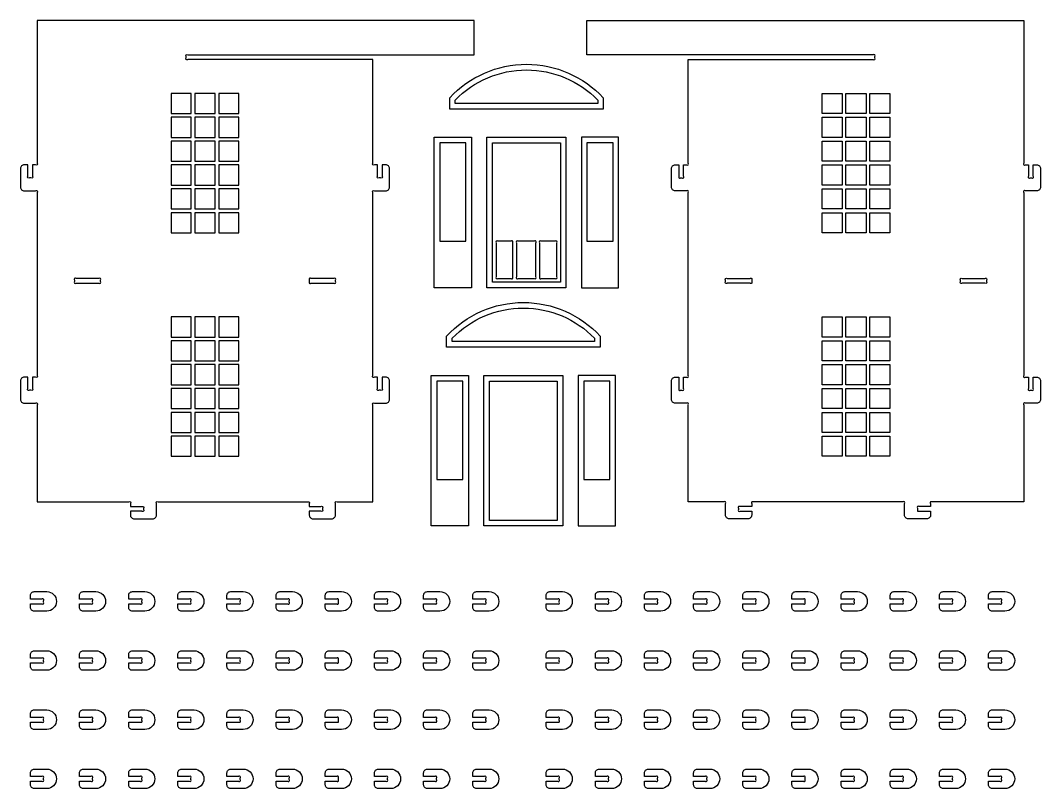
# Model space of a CAD drawing. Extents: x 8501 to 11256, y 293 to 1807.
# Drawn here: x 10596 to 11253, y 319 to 814 of the extents above; entities that cross this region are included whole.
import ezdxf

# ---------------------------------------------------------------- set-up
doc = ezdxf.new("R2010")
doc.units = 0
doc.header["$MEASUREMENT"] = 0
doc.layers.add('LAYER_1', color=18, linetype='CONTINUOUS')

msp = doc.modelspace()

# ---------------------------------------------------------------- linework, layer by layer
at = {"layer": 'LAYER_1'}
for points in [[(10888.09, 802.6), (10888.09, 813.73), (10606.69, 813.73), (10606.69, 721.73, -1), (10605.63, 720.67), (10603.69, 720.67), (10603.69, 713.33, -1), (10602.63, 712.27), (10601.75, 712.27, -1), (10600.69, 713.33), (10600.69, 720.67), (10598.29, 720.67, 0.414214), (10595.89, 718.27), (10595.89, 706.27, 0.414214), (10598.29, 703.87), (10605.63, 703.87, -1), (10606.69, 702.8), (10606.69, 584.93, -1), (10605.63, 583.87), (10603.69, 583.87), (10603.69, 576.53, -1), (10602.63, 575.47), (10601.75, 575.47, -1), (10600.69, 576.53), (10600.69, 583.87), (10598.29, 583.87, 0.414214), (10595.89, 581.47), (10595.89, 569.47, 0.414214), (10598.29, 567.07), (10605.63, 567.07, -1), (10606.69, 566), (10606.69, 503.47), (10665.63, 503.47, -1), (10666.69, 502.4), (10666.69, 500.47), (10674.03, 500.47, -1), (10675.09, 499.4), (10675.09, 498.53, -1), (10674.03, 497.47), (10666.69, 497.47), (10666.69, 495.07, 0.414214), (10669.09, 492.67), (10681.09, 492.67, 0.414214), (10683.49, 495.07), (10683.49, 502.4, -1), (10684.55, 503.47), (10780.83, 503.47, -1), (10781.89, 502.4), (10781.89, 500.47), (10789.23, 500.47, -1), (10790.29, 499.4), (10790.29, 498.53, -1), (10789.23, 497.47), (10781.89, 497.47), (10781.89, 495.07, 0.414214), (10784.29, 492.67), (10796.29, 492.67, 0.414214), (10798.69, 495.07), (10798.69, 502.4, -1), (10799.75, 503.47), (10822.69, 503.47), (10822.69, 566, -1), (10823.75, 567.07), (10831.09, 567.07, 0.414214), (10833.49, 569.47), (10833.49, 581.47, 0.414214), (10831.09, 583.87), (10828.69, 583.87), (10828.69, 576.53, -1), (10827.63, 575.47), (10826.75, 575.47, -1), (10825.69, 576.53), (10825.69, 583.87), (10823.75, 583.87, -1), (10822.69, 584.93), (10822.69, 702.8, -1), (10823.75, 703.87), (10831.09, 703.87, 0.414214), (10833.49, 706.27), (10833.49, 718.27, 0.414214), (10831.09, 720.67), (10828.69, 720.67), (10828.69, 713.33, -1), (10827.63, 712.27), (10826.75, 712.27, -1), (10825.69, 713.33), (10825.69, 720.67), (10823.75, 720.67, -1), (10822.69, 721.73), (10822.69, 788.47), (10703.75, 788.47, -1), (10702.69, 789.53), (10702.69, 790.4, -1), (10703.75, 791.47), (10888.09, 791.47)], [(11145.86, 789.53), (11145.86, 790.4, 1), (11144.8, 791.47), (10960.46, 791.47), (10960.46, 813.73), (11241.86, 813.73), (11241.86, 721.73, 1), (11242.92, 720.67), (11244.86, 720.67), (11244.86, 713.33, 1), (11245.92, 712.27), (11246.8, 712.27, 1), (11247.86, 713.33), (11247.86, 720.67), (11250.26, 720.67, -0.414214), (11252.66, 718.27), (11252.66, 706.27, -0.414214), (11250.26, 703.87), (11242.92, 703.87, 1), (11241.86, 702.8), (11241.86, 584.93, 1), (11242.92, 583.87), (11244.86, 583.87), (11244.86, 576.53, 1), (11245.92, 575.47), (11246.8, 575.47, 1), (11247.86, 576.53), (11247.86, 583.87), (11250.26, 583.87, -0.414214), (11252.66, 581.47), (11252.66, 569.47, -0.414214), (11250.26, 567.07), (11242.92, 567.07, 1), (11241.86, 566), (11241.86, 503.47), (11182.92, 503.47, 1), (11181.86, 502.4), (11181.86, 500.47), (11174.52, 500.47, 1), (11173.46, 499.4), (11173.46, 497.47), (11181.86, 497.47), (11181.86, 495.07, -0.414214), (11179.46, 492.67), (11167.46, 492.67, -0.414214), (11165.06, 495.07), (11165.06, 502.4, 1), (11164, 503.47), (11067.72, 503.47, 1), (11066.66, 502.4), (11066.66, 500.47), (11059.32, 500.47, 1), (11058.26, 499.4), (11058.26, 498.53, 1), (11059.32, 497.47), (11066.66, 497.47), (11066.66, 495.07, -0.414214), (11064.26, 492.67), (11052.26, 492.67, -0.414214), (11049.86, 495.07), (11049.86, 502.4, 1), (11048.8, 503.47), (11025.86, 503.47), (11025.86, 566, 1), (11024.8, 567.07), (11017.46, 567.07, -0.414214), (11015.06, 569.47), (11015.06, 581.47, -0.414214), (11017.46, 583.87), (11019.86, 583.87), (11019.86, 576.53, 1), (11020.92, 575.47), (11021.8, 575.47, 1), (11022.86, 576.53), (11022.86, 583.87), (11024.8, 583.87, 1), (11025.86, 584.93), (11025.86, 702.8, 1), (11024.8, 703.87), (11017.46, 703.87, -0.414214), (11015.06, 706.27), (11015.06, 718.27, -0.414214), (11017.46, 720.67), (11019.86, 720.67), (11019.86, 713.33, 1), (11020.92, 712.27), (11021.8, 712.27, 1), (11022.86, 713.33), (11022.86, 720.67), (11024.8, 720.67, 1), (11025.86, 721.73), (11025.86, 788.47), (11144.8, 788.47, 1)], [(10971.12, 756.63), (10872.24, 756.63), (10872.24, 763.83, -0.436893), (10971.12, 763.83)], [(10967.52, 760.23), (10875.84, 760.23), (10875.84, 762.39, -0.423936), (10967.52, 762.39)], [(10911.74, 671.46), (10903.3, 671.46, 1), (10902.24, 670.4), (10902.24, 648.52, 1), (10903.3, 647.46), (10911.74, 647.46, 1), (10912.8, 648.52), (10912.8, 670.4, 1)], [(10926.7, 671.46), (10916.26, 671.46, 1), (10915.2, 670.4), (10915.2, 648.52, 1), (10916.26, 647.46), (10926.7, 647.46, 1), (10927.76, 648.52), (10927.76, 670.4, 1)], [(10940.06, 671.46), (10931.22, 671.46, 1), (10930.16, 670.4), (10930.16, 648.52, 1), (10931.22, 647.46), (10940.06, 647.46, 1), (10941.12, 648.52), (10941.12, 670.4, 1)], [(10631.75, 644.47), (10646.43, 644.47, 1), (10647.49, 645.53), (10647.49, 646.4, 1), (10646.43, 647.47), (10631.75, 647.47, 1), (10630.69, 646.4), (10630.69, 645.53, 1)], [(10782.95, 644.47), (10797.63, 644.47, 1), (10798.69, 645.53), (10798.69, 646.4, 1), (10797.63, 647.47), (10782.95, 647.47, 1), (10781.89, 646.4), (10781.89, 645.53, 1)], [(11050.92, 647.47), (11065.6, 647.47, -1), (11066.66, 646.4), (11066.66, 645.53, -1), (11065.6, 644.47), (11050.92, 644.47, -1), (11049.86, 645.53), (11049.86, 646.4, -1)], [(11202.12, 647.47), (11216.8, 647.47, -1), (11217.86, 646.4), (11217.86, 645.53, -1), (11216.8, 644.47), (11202.12, 644.47, -1), (11201.06, 645.53), (11201.06, 646.4, -1)], [(10969.11, 603.18), (10870.23, 603.18), (10870.23, 610.38, -0.436893), (10969.11, 610.38)], [(10965.51, 606.78), (10873.83, 606.78), (10873.83, 608.95, -0.423936), (10965.51, 608.95)], [(10602.32, 437.94), (10609.66, 437.94, 1), (10610.72, 439), (10610.72, 439.87, 1), (10609.66, 440.94), (10602.32, 440.94), (10602.32, 443.34, -0.414214), (10604.72, 445.74), (10612.82, 445.74, -1), (10612.82, 433.14), (10604.72, 433.14, -0.414214), (10602.32, 435.54)], [(10633.96, 437.94), (10641.3, 437.94, 1), (10642.36, 439), (10642.36, 439.87, 1), (10641.3, 440.94), (10633.96, 440.94), (10633.96, 443.34, -0.414214), (10636.36, 445.74), (10644.46, 445.74, -1), (10644.46, 433.14), (10636.36, 433.14, -0.414214), (10633.96, 435.54)], [(10665.6, 437.94), (10672.94, 437.94, 1), (10674, 439), (10674, 439.87, 1), (10672.94, 440.94), (10665.6, 440.94), (10665.6, 443.34, -0.414214), (10668, 445.74), (10676.1, 445.74, -1), (10676.1, 433.14), (10668, 433.14, -0.414214), (10665.6, 435.54)], [(10697.25, 437.94), (10704.59, 437.94, 1), (10705.65, 439), (10705.65, 439.87, 1), (10704.59, 440.94), (10697.25, 440.94), (10697.25, 443.34, -0.414214), (10699.65, 445.74), (10707.75, 445.74, -1), (10707.75, 433.14), (10699.65, 433.14, -0.414214), (10697.25, 435.54)], [(10728.89, 437.94), (10736.23, 437.94, 1), (10737.29, 439), (10737.29, 439.87, 1), (10736.23, 440.94), (10728.89, 440.94), (10728.89, 443.34, -0.414214), (10731.29, 445.74), (10739.39, 445.74, -1), (10739.39, 433.14), (10731.29, 433.14, -0.414214), (10728.89, 435.54)], [(10760.53, 437.94), (10767.87, 437.94, 1), (10768.93, 439), (10768.93, 439.87, 1), (10767.87, 440.94), (10760.53, 440.94), (10760.53, 443.34, -0.414214), (10762.93, 445.74), (10771.03, 445.74, -1), (10771.03, 433.14), (10762.93, 433.14, -0.414214), (10760.53, 435.54)], [(10792.17, 437.94), (10799.51, 437.94, 1), (10800.57, 439), (10800.57, 439.87, 1), (10799.51, 440.94), (10792.17, 440.94), (10792.17, 443.34, -0.414214), (10794.57, 445.74), (10802.67, 445.74, -1), (10802.67, 433.14), (10794.57, 433.14, -0.414214), (10792.17, 435.54)], [(10823.82, 437.94), (10831.16, 437.94, 1), (10832.22, 439), (10832.22, 439.87, 1), (10831.16, 440.94), (10823.82, 440.94), (10823.82, 443.34, -0.414214), (10826.22, 445.74), (10834.32, 445.74, -1), (10834.32, 433.14), (10826.22, 433.14, -0.414214), (10823.82, 435.54)], [(10855.46, 437.94), (10862.8, 437.94, 1), (10863.86, 439), (10863.86, 439.87, 1), (10862.8, 440.94), (10855.46, 440.94), (10855.46, 443.34, -0.414214), (10857.86, 445.74), (10865.96, 445.74, -1), (10865.96, 433.14), (10857.86, 433.14, -0.414214), (10855.46, 435.54)], [(10887.1, 437.94), (10894.44, 437.94, 1), (10895.5, 439), (10895.5, 439.87, 1), (10894.44, 440.94), (10887.1, 440.94), (10887.1, 443.34, -0.414214), (10889.5, 445.74), (10897.6, 445.74, -1), (10897.6, 433.14), (10889.5, 433.14, -0.414214), (10887.1, 435.54)], [(10934.38, 437.94), (10941.72, 437.94, 1), (10942.78, 439), (10942.78, 439.87, 1), (10941.72, 440.94), (10934.38, 440.94), (10934.38, 443.34, -0.414214), (10936.78, 445.74), (10944.88, 445.74, -1), (10944.88, 433.14), (10936.78, 433.14, -0.414214), (10934.38, 435.54)], [(10966.03, 437.94), (10973.37, 437.94, 1), (10974.43, 439), (10974.43, 439.87, 1), (10973.37, 440.94), (10966.03, 440.94), (10966.03, 443.34, -0.414214), (10968.43, 445.74), (10976.53, 445.74, -1), (10976.53, 433.14), (10968.43, 433.14, -0.414214), (10966.03, 435.54)], [(10997.67, 437.94), (11005.01, 437.94, 1), (11006.07, 439), (11006.07, 439.87, 1), (11005.01, 440.94), (10997.67, 440.94), (10997.67, 443.34, -0.414214), (11000.07, 445.74), (11008.17, 445.74, -1), (11008.17, 433.14), (11000.07, 433.14, -0.414214), (10997.67, 435.54)], [(11029.31, 437.94), (11036.65, 437.94, 1), (11037.71, 439), (11037.71, 439.87, 1), (11036.65, 440.94), (11029.31, 440.94), (11029.31, 443.34, -0.414214), (11031.71, 445.74), (11039.81, 445.74, -1), (11039.81, 433.14), (11031.71, 433.14, -0.414214), (11029.31, 435.54)], [(11060.95, 437.94), (11068.29, 437.94, 1), (11069.35, 439), (11069.35, 439.87, 1), (11068.29, 440.94), (11060.95, 440.94), (11060.95, 443.34, -0.414214), (11063.35, 445.74), (11071.45, 445.74, -1), (11071.45, 433.14), (11063.35, 433.14, -0.414214), (11060.95, 435.54)], [(11092.6, 437.94), (11099.94, 437.94, 1), (11101, 439), (11101, 439.87, 1), (11099.94, 440.94), (11092.6, 440.94), (11092.6, 443.34, -0.414214), (11095, 445.74), (11103.1, 445.74, -1), (11103.1, 433.14), (11095, 433.14, -0.414214), (11092.6, 435.54)], [(11124.24, 437.94), (11131.58, 437.94, 1), (11132.64, 439), (11132.64, 439.87, 1), (11131.58, 440.94), (11124.24, 440.94), (11124.24, 443.34, -0.414214), (11126.64, 445.74), (11134.74, 445.74, -1), (11134.74, 433.14), (11126.64, 433.14, -0.414214), (11124.24, 435.54)], [(11155.88, 437.94), (11163.22, 437.94, 1), (11164.28, 439), (11164.28, 439.87, 1), (11163.22, 440.94), (11155.88, 440.94), (11155.88, 443.34, -0.414214), (11158.28, 445.74), (11166.38, 445.74, -1), (11166.38, 433.14), (11158.28, 433.14, -0.414214), (11155.88, 435.54)], [(11187.52, 437.94), (11194.86, 437.94, 1), (11195.92, 439), (11195.92, 439.87, 1), (11194.86, 440.94), (11187.52, 440.94), (11187.52, 443.34, -0.414214), (11189.92, 445.74), (11198.02, 445.74, -1), (11198.02, 433.14), (11189.92, 433.14, -0.414214), (11187.52, 435.54)], [(11219.17, 437.94), (11226.51, 437.94, 1), (11227.57, 439), (11227.57, 439.87, 1), (11226.51, 440.94), (11219.17, 440.94), (11219.17, 443.34, -0.414214), (11221.57, 445.74), (11229.67, 445.74, -1), (11229.67, 433.14), (11221.57, 433.14, -0.414214), (11219.17, 435.54)], [(10602.32, 399.83), (10609.66, 399.83, 1), (10610.72, 400.89), (10610.72, 401.77, 1), (10609.66, 402.83), (10602.32, 402.83), (10602.32, 405.23, -0.414214), (10604.72, 407.63), (10612.82, 407.63, -1), (10612.82, 395.03), (10604.72, 395.03, -0.414214), (10602.32, 397.43)], [(10633.96, 399.83), (10641.3, 399.83, 1), (10642.36, 400.89), (10642.36, 401.77, 1), (10641.3, 402.83), (10633.96, 402.83), (10633.96, 405.23, -0.414214), (10636.36, 407.63), (10644.46, 407.63, -1), (10644.46, 395.03), (10636.36, 395.03, -0.414214), (10633.96, 397.43)], [(10665.6, 399.83), (10672.94, 399.83, 1), (10674, 400.89), (10674, 401.77, 1), (10672.94, 402.83), (10665.6, 402.83), (10665.6, 405.23, -0.414214), (10668, 407.63), (10676.1, 407.63, -1), (10676.1, 395.03), (10668, 395.03, -0.414214), (10665.6, 397.43)], [(10697.25, 399.83), (10704.59, 399.83, 1), (10705.65, 400.89), (10705.65, 401.77, 1), (10704.59, 402.83), (10697.25, 402.83), (10697.25, 405.23, -0.414214), (10699.65, 407.63), (10707.75, 407.63, -1), (10707.75, 395.03), (10699.65, 395.03, -0.414214), (10697.25, 397.43)], [(10728.89, 399.83), (10736.23, 399.83, 1), (10737.29, 400.89), (10737.29, 401.77, 1), (10736.23, 402.83), (10728.89, 402.83), (10728.89, 405.23, -0.414214), (10731.29, 407.63), (10739.39, 407.63, -1), (10739.39, 395.03), (10731.29, 395.03, -0.414214), (10728.89, 397.43)], [(10760.53, 399.83), (10767.87, 399.83, 1), (10768.93, 400.89), (10768.93, 401.77, 1), (10767.87, 402.83), (10760.53, 402.83), (10760.53, 405.23, -0.414214), (10762.93, 407.63), (10771.03, 407.63, -1), (10771.03, 395.03), (10762.93, 395.03, -0.414214), (10760.53, 397.43)], [(10792.17, 399.83), (10799.51, 399.83, 1), (10800.57, 400.89), (10800.57, 401.77, 1), (10799.51, 402.83), (10792.17, 402.83), (10792.17, 405.23, -0.414214), (10794.57, 407.63), (10802.67, 407.63, -1), (10802.67, 395.03), (10794.57, 395.03, -0.414214), (10792.17, 397.43)], [(10823.82, 399.83), (10831.16, 399.83, 1), (10832.22, 400.89), (10832.22, 401.77, 1), (10831.16, 402.83), (10823.82, 402.83), (10823.82, 405.23, -0.414214), (10826.22, 407.63), (10834.32, 407.63, -1), (10834.32, 395.03), (10826.22, 395.03, -0.414214), (10823.82, 397.43)], [(10855.46, 399.83), (10862.8, 399.83, 1), (10863.86, 400.89), (10863.86, 401.77, 1), (10862.8, 402.83), (10855.46, 402.83), (10855.46, 405.23, -0.414214), (10857.86, 407.63), (10865.96, 407.63, -1), (10865.96, 395.03), (10857.86, 395.03, -0.414214), (10855.46, 397.43)], [(10887.1, 399.83), (10894.44, 399.83, 1), (10895.5, 400.89), (10895.5, 401.77, 1), (10894.44, 402.83), (10887.1, 402.83), (10887.1, 405.23, -0.414214), (10889.5, 407.63), (10897.6, 407.63, -1), (10897.6, 395.03), (10889.5, 395.03, -0.414214), (10887.1, 397.43)], [(10934.38, 399.83), (10941.72, 399.83, 1), (10942.78, 400.89), (10942.78, 401.77, 1), (10941.72, 402.83), (10934.38, 402.83), (10934.38, 405.23, -0.414214), (10936.78, 407.63), (10944.88, 407.63, -1), (10944.88, 395.03), (10936.78, 395.03, -0.414214), (10934.38, 397.43)], [(10966.03, 399.83), (10973.37, 399.83, 1), (10974.43, 400.89), (10974.43, 401.77, 1), (10973.37, 402.83), (10966.03, 402.83), (10966.03, 405.23, -0.414214), (10968.43, 407.63), (10976.53, 407.63, -1), (10976.53, 395.03), (10968.43, 395.03, -0.414214), (10966.03, 397.43)], [(10997.67, 399.83), (11005.01, 399.83, 1), (11006.07, 400.89), (11006.07, 401.77, 1), (11005.01, 402.83), (10997.67, 402.83), (10997.67, 405.23, -0.414214), (11000.07, 407.63), (11008.17, 407.63, -1), (11008.17, 395.03), (11000.07, 395.03, -0.414214), (10997.67, 397.43)], [(11029.31, 399.83), (11036.65, 399.83, 1), (11037.71, 400.89), (11037.71, 401.77, 1), (11036.65, 402.83), (11029.31, 402.83), (11029.31, 405.23, -0.414214), (11031.71, 407.63), (11039.81, 407.63, -1), (11039.81, 395.03), (11031.71, 395.03, -0.414214), (11029.31, 397.43)], [(11060.95, 399.83), (11068.29, 399.83, 1), (11069.35, 400.89), (11069.35, 401.77, 1), (11068.29, 402.83), (11060.95, 402.83), (11060.95, 405.23, -0.414214), (11063.35, 407.63), (11071.45, 407.63, -1), (11071.45, 395.03), (11063.35, 395.03, -0.414214), (11060.95, 397.43)], [(11092.6, 399.83), (11099.94, 399.83, 1), (11101, 400.89), (11101, 401.77, 1), (11099.94, 402.83), (11092.6, 402.83), (11092.6, 405.23, -0.414214), (11095, 407.63), (11103.1, 407.63, -1), (11103.1, 395.03), (11095, 395.03, -0.414214), (11092.6, 397.43)], [(11124.24, 399.83), (11131.58, 399.83, 1), (11132.64, 400.89), (11132.64, 401.77, 1), (11131.58, 402.83), (11124.24, 402.83), (11124.24, 405.23, -0.414214), (11126.64, 407.63), (11134.74, 407.63, -1), (11134.74, 395.03), (11126.64, 395.03, -0.414214), (11124.24, 397.43)], [(11155.88, 399.83), (11163.22, 399.83, 1), (11164.28, 400.89), (11164.28, 401.77, 1), (11163.22, 402.83), (11155.88, 402.83), (11155.88, 405.23, -0.414214), (11158.28, 407.63), (11166.38, 407.63, -1), (11166.38, 395.03), (11158.28, 395.03, -0.414214), (11155.88, 397.43)], [(11187.52, 399.83), (11194.86, 399.83, 1), (11195.92, 400.89), (11195.92, 401.77, 1), (11194.86, 402.83), (11187.52, 402.83), (11187.52, 405.23, -0.414214), (11189.92, 407.63), (11198.02, 407.63, -1), (11198.02, 395.03), (11189.92, 395.03, -0.414214), (11187.52, 397.43)], [(11219.17, 399.83), (11226.51, 399.83, 1), (11227.57, 400.89), (11227.57, 401.77, 1), (11226.51, 402.83), (11219.17, 402.83), (11219.17, 405.23, -0.414214), (11221.57, 407.63), (11229.67, 407.63, -1), (11229.67, 395.03), (11221.57, 395.03, -0.414214), (11219.17, 397.43)], [(10602.32, 361.73), (10609.66, 361.73, 1), (10610.72, 362.79), (10610.72, 363.67, 1), (10609.66, 364.73), (10602.32, 364.73), (10602.32, 367.13, -0.414214), (10604.72, 369.53), (10612.82, 369.53, -1), (10612.82, 356.93), (10604.72, 356.93, -0.414214), (10602.32, 359.33)], [(10633.96, 361.73), (10641.3, 361.73, 1), (10642.36, 362.79), (10642.36, 363.67, 1), (10641.3, 364.73), (10633.96, 364.73), (10633.96, 367.13, -0.414214), (10636.36, 369.53), (10644.46, 369.53, -1), (10644.46, 356.93), (10636.36, 356.93, -0.414214), (10633.96, 359.33)], [(10665.6, 361.73), (10672.94, 361.73, 1), (10674, 362.79), (10674, 363.67, 1), (10672.94, 364.73), (10665.6, 364.73), (10665.6, 367.13, -0.414214), (10668, 369.53), (10676.1, 369.53, -1), (10676.1, 356.93), (10668, 356.93, -0.414214), (10665.6, 359.33)], [(10697.25, 361.73), (10704.59, 361.73, 1), (10705.65, 362.79), (10705.65, 363.67, 1), (10704.59, 364.73), (10697.25, 364.73), (10697.25, 367.13, -0.414214), (10699.65, 369.53), (10707.75, 369.53, -1), (10707.75, 356.93), (10699.65, 356.93, -0.414214), (10697.25, 359.33)], [(10728.89, 361.73), (10736.23, 361.73, 1), (10737.29, 362.79), (10737.29, 363.67, 1), (10736.23, 364.73), (10728.89, 364.73), (10728.89, 367.13, -0.414214), (10731.29, 369.53), (10739.39, 369.53, -1), (10739.39, 356.93), (10731.29, 356.93, -0.414214), (10728.89, 359.33)], [(10760.53, 361.73), (10767.87, 361.73, 1), (10768.93, 362.79), (10768.93, 363.67, 1), (10767.87, 364.73), (10760.53, 364.73), (10760.53, 367.13, -0.414214), (10762.93, 369.53), (10771.03, 369.53, -1), (10771.03, 356.93), (10762.93, 356.93, -0.414214), (10760.53, 359.33)], [(10792.17, 361.73), (10799.51, 361.73, 1), (10800.57, 362.79), (10800.57, 363.67, 1), (10799.51, 364.73), (10792.17, 364.73), (10792.17, 367.13, -0.414214), (10794.57, 369.53), (10802.67, 369.53, -1), (10802.67, 356.93), (10794.57, 356.93, -0.414214), (10792.17, 359.33)], [(10823.82, 361.73), (10831.16, 361.73, 1), (10832.22, 362.79), (10832.22, 363.67, 1), (10831.16, 364.73), (10823.82, 364.73), (10823.82, 367.13, -0.414214), (10826.22, 369.53), (10834.32, 369.53, -1), (10834.32, 356.93), (10826.22, 356.93, -0.414214), (10823.82, 359.33)], [(10855.46, 361.73), (10862.8, 361.73, 1), (10863.86, 362.79), (10863.86, 363.67, 1), (10862.8, 364.73), (10855.46, 364.73), (10855.46, 367.13, -0.414214), (10857.86, 369.53), (10865.96, 369.53, -1), (10865.96, 356.93), (10857.86, 356.93, -0.414214), (10855.46, 359.33)], [(10887.1, 361.73), (10894.44, 361.73, 1), (10895.5, 362.79), (10895.5, 363.67, 1), (10894.44, 364.73), (10887.1, 364.73), (10887.1, 367.13, -0.414214), (10889.5, 369.53), (10897.6, 369.53, -1), (10897.6, 356.93), (10889.5, 356.93, -0.414214), (10887.1, 359.33)], [(10934.38, 361.73), (10941.72, 361.73, 1), (10942.78, 362.79), (10942.78, 363.67, 1), (10941.72, 364.73), (10934.38, 364.73), (10934.38, 367.13, -0.414214), (10936.78, 369.53), (10944.88, 369.53, -1), (10944.88, 356.93), (10936.78, 356.93, -0.414214), (10934.38, 359.33)], [(10966.03, 361.73), (10973.37, 361.73, 1), (10974.43, 362.79), (10974.43, 363.67, 1), (10973.37, 364.73), (10966.03, 364.73), (10966.03, 367.13, -0.414214), (10968.43, 369.53), (10976.53, 369.53, -1), (10976.53, 356.93), (10968.43, 356.93, -0.414214), (10966.03, 359.33)], [(10997.67, 361.73), (11005.01, 361.73, 1), (11006.07, 362.79), (11006.07, 363.67, 1), (11005.01, 364.73), (10997.67, 364.73), (10997.67, 367.13, -0.414214), (11000.07, 369.53), (11008.17, 369.53, -1), (11008.17, 356.93), (11000.07, 356.93, -0.414214), (10997.67, 359.33)], [(11029.31, 361.73), (11036.65, 361.73, 1), (11037.71, 362.79), (11037.71, 363.67, 1), (11036.65, 364.73), (11029.31, 364.73), (11029.31, 367.13, -0.414214), (11031.71, 369.53), (11039.81, 369.53, -1), (11039.81, 356.93), (11031.71, 356.93, -0.414214), (11029.31, 359.33)], [(11060.95, 361.73), (11068.29, 361.73, 1), (11069.35, 362.79), (11069.35, 363.67, 1), (11068.29, 364.73), (11060.95, 364.73), (11060.95, 367.13, -0.414214), (11063.35, 369.53), (11071.45, 369.53, -1), (11071.45, 356.93), (11063.35, 356.93, -0.414214), (11060.95, 359.33)], [(11092.6, 361.73), (11099.94, 361.73, 1), (11101, 362.79), (11101, 363.67, 1), (11099.94, 364.73), (11092.6, 364.73), (11092.6, 367.13, -0.414214), (11095, 369.53), (11103.1, 369.53, -1), (11103.1, 356.93), (11095, 356.93, -0.414214), (11092.6, 359.33)], [(11124.24, 361.73), (11131.58, 361.73, 1), (11132.64, 362.79), (11132.64, 363.67, 1), (11131.58, 364.73), (11124.24, 364.73), (11124.24, 367.13, -0.414214), (11126.64, 369.53), (11134.74, 369.53, -1), (11134.74, 356.93), (11126.64, 356.93, -0.414214), (11124.24, 359.33)], [(11155.88, 361.73), (11163.22, 361.73, 1), (11164.28, 362.79), (11164.28, 363.67, 1), (11163.22, 364.73), (11155.88, 364.73), (11155.88, 367.13, -0.414214), (11158.28, 369.53), (11166.38, 369.53, -1), (11166.38, 356.93), (11158.28, 356.93, -0.414214), (11155.88, 359.33)], [(11187.52, 361.73), (11194.86, 361.73, 1), (11195.92, 362.79), (11195.92, 363.67, 1), (11194.86, 364.73), (11187.52, 364.73), (11187.52, 367.13, -0.414214), (11189.92, 369.53), (11198.02, 369.53, -1), (11198.02, 356.93), (11189.92, 356.93, -0.414214), (11187.52, 359.33)], [(11219.17, 361.73), (11226.51, 361.73, 1), (11227.57, 362.79), (11227.57, 363.67, 1), (11226.51, 364.73), (11219.17, 364.73), (11219.17, 367.13, -0.414214), (11221.57, 369.53), (11229.67, 369.53, -1), (11229.67, 356.93), (11221.57, 356.93, -0.414214), (11219.17, 359.33)], [(10602.32, 323.62), (10609.66, 323.62, 1), (10610.72, 324.68), (10610.72, 325.56, 1), (10609.66, 326.62), (10602.32, 326.62), (10602.32, 329.02, -0.414214), (10604.72, 331.42), (10612.82, 331.42, -1), (10612.82, 318.82), (10604.72, 318.82, -0.414214), (10602.32, 321.22)], [(10633.96, 323.62), (10641.3, 323.62, 1), (10642.36, 324.68), (10642.36, 325.56, 1), (10641.3, 326.62), (10633.96, 326.62), (10633.96, 329.02, -0.414214), (10636.36, 331.42), (10644.46, 331.42, -1), (10644.46, 318.82), (10636.36, 318.82, -0.414214), (10633.96, 321.22)], [(10665.6, 323.62), (10672.94, 323.62, 1), (10674, 324.68), (10674, 325.56, 1), (10672.94, 326.62), (10665.6, 326.62), (10665.6, 329.02, -0.414214), (10668, 331.42), (10676.1, 331.42, -1), (10676.1, 318.82), (10668, 318.82, -0.414214), (10665.6, 321.22)], [(10697.25, 323.62), (10704.59, 323.62, 1), (10705.65, 324.68), (10705.65, 325.56, 1), (10704.59, 326.62), (10697.25, 326.62), (10697.25, 329.02, -0.414214), (10699.65, 331.42), (10707.75, 331.42, -1), (10707.75, 318.82), (10699.65, 318.82, -0.414214), (10697.25, 321.22)], [(10728.89, 323.62), (10736.23, 323.62, 1), (10737.29, 324.68), (10737.29, 325.56, 1), (10736.23, 326.62), (10728.89, 326.62), (10728.89, 329.02, -0.414214), (10731.29, 331.42), (10739.39, 331.42, -1), (10739.39, 318.82), (10731.29, 318.82, -0.414214), (10728.89, 321.22)], [(10760.53, 323.62), (10767.87, 323.62, 1), (10768.93, 324.68), (10768.93, 325.56, 1), (10767.87, 326.62), (10760.53, 326.62), (10760.53, 329.02, -0.414214), (10762.93, 331.42), (10771.03, 331.42, -1), (10771.03, 318.82), (10762.93, 318.82, -0.414214), (10760.53, 321.22)], [(10792.17, 323.62), (10799.51, 323.62, 1), (10800.57, 324.68), (10800.57, 325.56, 1), (10799.51, 326.62), (10792.17, 326.62), (10792.17, 329.02, -0.414214), (10794.57, 331.42), (10802.67, 331.42, -1), (10802.67, 318.82), (10794.57, 318.82, -0.414214), (10792.17, 321.22)], [(10823.82, 323.62), (10831.16, 323.62, 1), (10832.22, 324.68), (10832.22, 325.56, 1), (10831.16, 326.62), (10823.82, 326.62), (10823.82, 329.02, -0.414214), (10826.22, 331.42), (10834.32, 331.42, -1), (10834.32, 318.82), (10826.22, 318.82, -0.414214), (10823.82, 321.22)], [(10855.46, 323.62), (10862.8, 323.62, 1), (10863.86, 324.68), (10863.86, 325.56, 1), (10862.8, 326.62), (10855.46, 326.62), (10855.46, 329.02, -0.414214), (10857.86, 331.42), (10865.96, 331.42, -1), (10865.96, 318.82), (10857.86, 318.82, -0.414214), (10855.46, 321.22)], [(10887.1, 323.62), (10894.44, 323.62, 1), (10895.5, 324.68), (10895.5, 325.56, 1), (10894.44, 326.62), (10887.1, 326.62), (10887.1, 329.02, -0.414214), (10889.5, 331.42), (10897.6, 331.42, -1), (10897.6, 318.82), (10889.5, 318.82, -0.414214), (10887.1, 321.22)], [(10934.38, 323.62), (10941.72, 323.62, 1), (10942.78, 324.68), (10942.78, 325.56, 1), (10941.72, 326.62), (10934.38, 326.62), (10934.38, 329.02, -0.414214), (10936.78, 331.42), (10944.88, 331.42, -1), (10944.88, 318.82), (10936.78, 318.82, -0.414214), (10934.38, 321.22)], [(10966.03, 323.62), (10973.37, 323.62, 1), (10974.43, 324.68), (10974.43, 325.56, 1), (10973.37, 326.62), (10966.03, 326.62), (10966.03, 329.02, -0.414214), (10968.43, 331.42), (10976.53, 331.42, -1), (10976.53, 318.82), (10968.43, 318.82, -0.414214), (10966.03, 321.22)], [(10997.67, 323.62), (11005.01, 323.62, 1), (11006.07, 324.68), (11006.07, 325.56, 1), (11005.01, 326.62), (10997.67, 326.62), (10997.67, 329.02, -0.414214), (11000.07, 331.42), (11008.17, 331.42, -1), (11008.17, 318.82), (11000.07, 318.82, -0.414214), (10997.67, 321.22)], [(11029.31, 323.62), (11036.65, 323.62, 1), (11037.71, 324.68), (11037.71, 325.56, 1), (11036.65, 326.62), (11029.31, 326.62), (11029.31, 329.02, -0.414214), (11031.71, 331.42), (11039.81, 331.42, -1), (11039.81, 318.82), (11031.71, 318.82, -0.414214), (11029.31, 321.22)], [(11060.95, 323.62), (11068.29, 323.62, 1), (11069.35, 324.68), (11069.35, 325.56, 1), (11068.29, 326.62), (11060.95, 326.62), (11060.95, 329.02, -0.414214), (11063.35, 331.42), (11071.45, 331.42, -1), (11071.45, 318.82), (11063.35, 318.82, -0.414214), (11060.95, 321.22)], [(11092.6, 323.62), (11099.94, 323.62, 1), (11101, 324.68), (11101, 325.56, 1), (11099.94, 326.62), (11092.6, 326.62), (11092.6, 329.02, -0.414214), (11095, 331.42), (11103.1, 331.42, -1), (11103.1, 318.82), (11095, 318.82, -0.414214), (11092.6, 321.22)], [(11124.24, 323.62), (11131.58, 323.62, 1), (11132.64, 324.68), (11132.64, 325.56, 1), (11131.58, 326.62), (11124.24, 326.62), (11124.24, 329.02, -0.414214), (11126.64, 331.42), (11134.74, 331.42, -1), (11134.74, 318.82), (11126.64, 318.82, -0.414214), (11124.24, 321.22)], [(11155.88, 323.62), (11163.22, 323.62, 1), (11164.28, 324.68), (11164.28, 325.56, 1), (11163.22, 326.62), (11155.88, 326.62), (11155.88, 329.02, -0.414214), (11158.28, 331.42), (11166.38, 331.42, -1), (11166.38, 318.82), (11158.28, 318.82, -0.414214), (11155.88, 321.22)], [(11187.52, 323.62), (11194.86, 323.62, 1), (11195.92, 324.68), (11195.92, 325.56, 1), (11194.86, 326.62), (11187.52, 326.62), (11187.52, 329.02, -0.414214), (11189.92, 331.42), (11198.02, 331.42, -1), (11198.02, 318.82), (11189.92, 318.82, -0.414214), (11187.52, 321.22)], [(11219.17, 323.62), (11226.51, 323.62, 1), (11227.57, 324.68), (11227.57, 325.56, 1), (11226.51, 326.62), (11219.17, 326.62), (11219.17, 329.02, -0.414214), (11221.57, 331.42), (11229.67, 331.42, -1), (11229.67, 318.82), (11221.57, 318.82, -0.414214), (11219.17, 321.22)]]:
    msp.add_lwpolyline(points, format="xyb", close=True, dxfattribs=at)
for points in [[(10692.85, 753.7), (10705.81, 753.7), (10705.81, 766.66), (10692.85, 766.66)], [(10708.21, 753.7), (10721.17, 753.7), (10721.17, 766.66), (10708.21, 766.66)], [(10723.57, 753.7), (10736.53, 753.7), (10736.53, 766.66), (10723.57, 766.66)], [(11124.98, 753.7), (11112.02, 753.7), (11112.02, 766.66), (11124.98, 766.66)], [(11140.34, 753.7), (11127.38, 753.7), (11127.38, 766.66), (11140.34, 766.66)], [(11155.7, 753.7), (11142.74, 753.7), (11142.74, 766.66), (11155.7, 766.66)], [(10692.85, 738.34), (10705.81, 738.34), (10705.81, 751.3), (10692.85, 751.3)], [(10708.21, 738.34), (10721.17, 738.34), (10721.17, 751.3), (10708.21, 751.3)], [(10723.57, 738.34), (10736.53, 738.34), (10736.53, 751.3), (10723.57, 751.3)], [(11124.98, 738.34), (11112.02, 738.34), (11112.02, 751.3), (11124.98, 751.3)], [(11140.34, 738.34), (11127.38, 738.34), (11127.38, 751.3), (11140.34, 751.3)], [(11155.7, 738.34), (11142.74, 738.34), (11142.74, 751.3), (11155.7, 751.3)], [(10692.85, 722.98), (10705.81, 722.98), (10705.81, 735.94), (10692.85, 735.94)], [(10708.21, 722.98), (10721.17, 722.98), (10721.17, 735.94), (10708.21, 735.94)], [(10723.57, 722.98), (10736.53, 722.98), (10736.53, 735.94), (10723.57, 735.94)], [(10886.34, 641.46), (10862.34, 641.46), (10862.34, 738.42), (10886.34, 738.42)], [(10947.12, 738.42), (10947.12, 641.46), (10896.24, 641.46), (10896.24, 738.42)], [(10957.02, 641.46), (10981.02, 641.46), (10981.02, 738.42), (10957.02, 738.42)], [(11124.98, 722.98), (11112.02, 722.98), (11112.02, 735.94), (11124.98, 735.94)], [(11140.34, 722.98), (11127.38, 722.98), (11127.38, 735.94), (11140.34, 735.94)], [(11155.7, 722.98), (11142.74, 722.98), (11142.74, 735.94), (11155.7, 735.94)], [(10865.94, 671.46), (10882.74, 671.46), (10882.74, 734.82), (10865.94, 734.82)], [(10899.84, 734.82), (10943.52, 734.82), (10943.52, 645.06), (10899.84, 645.06)], [(10960.62, 671.46), (10977.42, 671.46), (10977.42, 734.82), (10960.62, 734.82)], [(10692.85, 707.62), (10705.81, 707.62), (10705.81, 720.58), (10692.85, 720.58)], [(10708.21, 707.62), (10721.17, 707.62), (10721.17, 720.58), (10708.21, 720.58)], [(10723.57, 707.62), (10736.53, 707.62), (10736.53, 720.58), (10723.57, 720.58)], [(11124.98, 707.62), (11112.02, 707.62), (11112.02, 720.58), (11124.98, 720.58)], [(11140.34, 707.62), (11127.38, 707.62), (11127.38, 720.58), (11140.34, 720.58)], [(11155.7, 707.62), (11142.74, 707.62), (11142.74, 720.58), (11155.7, 720.58)], [(10692.85, 692.26), (10705.81, 692.26), (10705.81, 705.22), (10692.85, 705.22)], [(10708.21, 692.26), (10721.17, 692.26), (10721.17, 705.22), (10708.21, 705.22)], [(10723.57, 692.26), (10736.53, 692.26), (10736.53, 705.22), (10723.57, 705.22)], [(11124.98, 692.26), (11112.02, 692.26), (11112.02, 705.22), (11124.98, 705.22)], [(11140.34, 692.26), (11127.38, 692.26), (11127.38, 705.22), (11140.34, 705.22)], [(11155.7, 692.26), (11142.74, 692.26), (11142.74, 705.22), (11155.7, 705.22)], [(10692.85, 676.9), (10705.81, 676.9), (10705.81, 689.86), (10692.85, 689.86)], [(10708.21, 676.9), (10721.17, 676.9), (10721.17, 689.86), (10708.21, 689.86)], [(10723.57, 676.9), (10736.53, 676.9), (10736.53, 689.86), (10723.57, 689.86)], [(11124.98, 676.9), (11112.02, 676.9), (11112.02, 689.86), (11124.98, 689.86)], [(11140.34, 676.9), (11127.38, 676.9), (11127.38, 689.86), (11140.34, 689.86)], [(11155.7, 676.9), (11142.74, 676.9), (11142.74, 689.86), (11155.7, 689.86)], [(10692.85, 609.7), (10705.81, 609.7), (10705.81, 622.66), (10692.85, 622.66)], [(10708.21, 609.7), (10721.17, 609.7), (10721.17, 622.66), (10708.21, 622.66)], [(10723.57, 609.7), (10736.53, 609.7), (10736.53, 622.66), (10723.57, 622.66)], [(11124.98, 609.7), (11112.02, 609.7), (11112.02, 622.66), (11124.98, 622.66)], [(11140.34, 609.7), (11127.38, 609.7), (11127.38, 622.66), (11140.34, 622.66)], [(11155.7, 609.7), (11142.74, 609.7), (11142.74, 622.66), (11155.7, 622.66)], [(10692.85, 594.34), (10705.81, 594.34), (10705.81, 607.3), (10692.85, 607.3)], [(10708.21, 594.34), (10721.17, 594.34), (10721.17, 607.3), (10708.21, 607.3)], [(10723.57, 594.34), (10736.53, 594.34), (10736.53, 607.3), (10723.57, 607.3)], [(11124.98, 594.34), (11112.02, 594.34), (11112.02, 607.3), (11124.98, 607.3)], [(11140.34, 594.34), (11127.38, 594.34), (11127.38, 607.3), (11140.34, 607.3)], [(11155.7, 594.34), (11142.74, 594.34), (11142.74, 607.3), (11155.7, 607.3)], [(10692.85, 578.98), (10705.81, 578.98), (10705.81, 591.94), (10692.85, 591.94)], [(10708.21, 578.98), (10721.17, 578.98), (10721.17, 591.94), (10708.21, 591.94)], [(10723.57, 578.98), (10736.53, 578.98), (10736.53, 591.94), (10723.57, 591.94)], [(11124.98, 578.98), (11112.02, 578.98), (11112.02, 591.94), (11124.98, 591.94)], [(11140.34, 578.98), (11127.38, 578.98), (11127.38, 591.94), (11140.34, 591.94)], [(11155.7, 578.98), (11142.74, 578.98), (11142.74, 591.94), (11155.7, 591.94)], [(10884.33, 488.02), (10860.33, 488.02), (10860.33, 584.98), (10884.33, 584.98)], [(10945.11, 584.98), (10945.11, 488.02), (10894.23, 488.02), (10894.23, 584.98)], [(10955.01, 488.02), (10979.01, 488.02), (10979.01, 584.98), (10955.01, 584.98)], [(10863.93, 518.02), (10880.73, 518.02), (10880.73, 581.38), (10863.93, 581.38)], [(10897.83, 581.38), (10941.51, 581.38), (10941.51, 491.62), (10897.83, 491.62)], [(10958.61, 518.02), (10975.41, 518.02), (10975.41, 581.38), (10958.61, 581.38)], [(10692.85, 563.62), (10705.81, 563.62), (10705.81, 576.58), (10692.85, 576.58)], [(10708.21, 563.62), (10721.17, 563.62), (10721.17, 576.58), (10708.21, 576.58)], [(10723.57, 563.62), (10736.53, 563.62), (10736.53, 576.58), (10723.57, 576.58)], [(11124.98, 563.62), (11112.02, 563.62), (11112.02, 576.58), (11124.98, 576.58)], [(11140.34, 563.62), (11127.38, 563.62), (11127.38, 576.58), (11140.34, 576.58)], [(11155.7, 563.62), (11142.74, 563.62), (11142.74, 576.58), (11155.7, 576.58)], [(10692.85, 548.26), (10705.81, 548.26), (10705.81, 561.22), (10692.85, 561.22)], [(10708.21, 548.26), (10721.17, 548.26), (10721.17, 561.22), (10708.21, 561.22)], [(10723.57, 548.26), (10736.53, 548.26), (10736.53, 561.22), (10723.57, 561.22)], [(11124.98, 548.26), (11112.02, 548.26), (11112.02, 561.22), (11124.98, 561.22)], [(11140.34, 548.26), (11127.38, 548.26), (11127.38, 561.22), (11140.34, 561.22)], [(11155.7, 548.26), (11142.74, 548.26), (11142.74, 561.22), (11155.7, 561.22)], [(10692.85, 532.9), (10705.81, 532.9), (10705.81, 545.86), (10692.85, 545.86)], [(10708.21, 532.9), (10721.17, 532.9), (10721.17, 545.86), (10708.21, 545.86)], [(10723.57, 532.9), (10736.53, 532.9), (10736.53, 545.86), (10723.57, 545.86)], [(11124.98, 532.9), (11112.02, 532.9), (11112.02, 545.86), (11124.98, 545.86)], [(11140.34, 532.9), (11127.38, 532.9), (11127.38, 545.86), (11140.34, 545.86)], [(11155.7, 532.9), (11142.74, 532.9), (11142.74, 545.86), (11155.7, 545.86)]]:
    msp.add_lwpolyline(points, close=True, dxfattribs=at)

doc.saveas('drawing.dxf')
